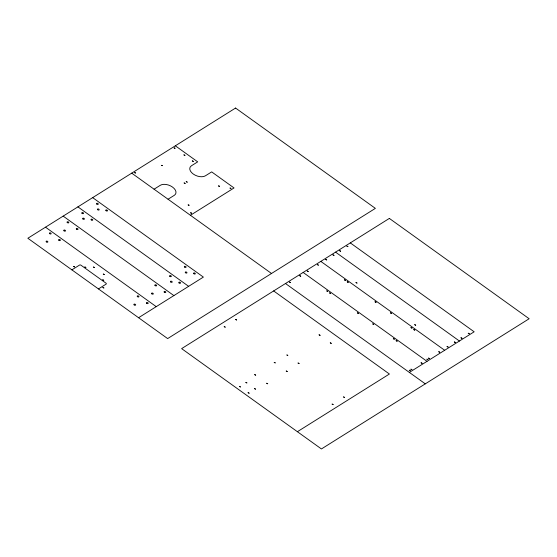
<?xml version="1.0" encoding="UTF-8"?>
<svg xmlns="http://www.w3.org/2000/svg" width="557" height="557" viewBox="0 0 557 557"><rect width="100%" height="100%" fill="white"/><g stroke="black" fill="none" stroke-linecap="round" stroke-linejoin="round"><path stroke-width="0.84" d="M154.073 189.199L160.305 185.293A9.1 5.361 21.1 0 1 172.489 187.055A9.1 5.361 21.1 0 1 174.285 195.326L168.054 199.232M71.888 269.86L79.574 265.041A1.093 0.641 21.1 0 1 81.037 265.25L105.921 283.116A1.093 0.641 21.1 0 1 106.136 284.105L98.45 288.923M190.424 215.287L234.044 187.946L211.674 171.89L205.442 175.796A9.1 5.361 21.1 0 1 193.265 174.035A9.1 5.361 21.1 0 1 191.469 165.763L197.7 161.857L175.33 145.802M138.575 317.72L203.382 277.094L92.657 197.631M297.389 431.703L389.406 374.019L273.647 290.942M409.353 372.417L474.16 331.791L350.297 242.894M335.551 252.133L459.414 341.03M320.804 261.379L444.667 350.276M303.147 272.45L427.01 361.347M131.71 173.15L271.51 273.48M285.49 283.52L425.29 383.85M77.91 206.87L188.635 286.34M63.164 216.116L173.881 295.586M45.507 227.186L156.232 306.649M134.662 172.705L135.699 173.025L134.676 172.642M161.384 165.352L162.421 165.666L161.391 165.325M174.125 147.967L175.17 148.28L174.132 147.932M188.162 204.962L189.199 205.275L188.169 204.927M190.585 212.844L191.622 213.157L190.585 212.844M218.49 185.947L219.528 186.261L218.49 185.947M230.048 188.099L231.085 188.419L230.062 188.036M73.538 266.399L74.506 266.88L73.538 266.399M84.873 266.998L85.848 267.478L84.873 266.998M93.499 267.047L94.467 267.527L93.499 267.047M103.289 274.072L104.256 274.552L103.289 274.072M102.767 279.844L103.741 280.324L102.767 279.844M102.892 287.475L103.867 287.955L102.892 287.475M183.949 154.895L184.924 155.375L183.949 154.895M192.339 160.91L193.307 161.391L192.339 160.91M184.151 182.961L185.119 183.441L184.151 182.961M186.226 181.659L187.201 182.139L186.226 181.659M224.213 326.646L225.188 327.126L224.213 326.646M235.639 319.488L236.614 319.969L235.639 319.488M239.454 386.461L240.422 386.941L239.454 386.461M245.888 382.422L246.862 382.903L245.888 382.422M289.584 282.1L290.559 282.58L289.584 282.1M254.702 374.645L255.677 375.126L254.702 374.645M248.116 392.678L249.09 393.158L248.116 392.678M299.763 275.715L300.738 276.195L299.763 275.715M254.556 388.64L255.531 389.12L254.556 388.64M307.241 271.029L308.216 271.51L307.241 271.029M274.225 362.405L275.2 362.886L274.225 362.405M317.42 264.645L318.388 265.125L317.42 264.645M266.726 383.272L267.694 383.752L266.726 383.272M325.727 259.437L326.701 259.917L325.727 259.437M286.904 355.018L287.872 355.498L286.966 354.962M332.995 254.883L333.97 255.364L332.995 254.883M286.249 371.032L287.224 371.512L286.249 371.032M339.645 250.713L340.619 251.193L339.645 250.713M326.785 290.921L327.76 291.402L326.785 290.921M346.914 246.159L347.888 246.64L346.914 246.159M298.086 363.046L299.06 363.526L298.086 363.046M329.584 292.926L330.552 293.407L329.584 292.926M319.098 334.841L320.073 335.321L319.098 334.841M344.442 279.851L345.417 280.331L344.442 279.851M347.241 281.856L348.209 282.336L347.241 281.856M356.007 282.566L356.974 283.047L356.007 282.566M330.28 342.861L331.255 343.342L330.28 342.861M357.399 312.895L358.374 313.375L357.399 312.895M375.056 301.824L376.031 302.305L375.056 301.824M332.139 404.103L333.114 404.584L332.139 404.103M372.779 323.93L373.754 324.411L372.779 323.93M343.565 396.946L344.539 397.426L343.565 396.946M390.436 312.86L391.411 313.34L390.436 312.86M393.333 338.677L394.3 339.157L393.333 338.677M396.124 340.689L397.099 341.169L396.124 340.689M410.989 327.613L411.957 328.094L410.989 327.613M414.721 324.703L415.696 325.184L414.721 324.703M413.781 329.619L414.756 330.099L413.781 329.619M409.27 370.231L410.244 370.711L409.27 370.231M410.934 369.187L411.908 369.667L410.934 369.187M421.113 362.809L422.081 363.289L421.113 362.809M426.927 359.161L427.901 359.641L426.927 359.161M428.591 358.116L429.558 358.597L428.591 358.116M438.77 351.739L439.738 352.219L438.77 351.739M447.076 346.531L448.051 347.011L447.076 346.531M454.345 341.97L455.32 342.451L454.345 341.97M460.994 337.807L461.962 338.287L460.994 337.807M468.263 333.246L469.238 333.727L468.263 333.246M235.569 108.044L27.85 238.257L167.65 338.586L375.369 208.374L235.569 108.044M389.35 218.414L181.631 348.626L321.431 448.956L529.15 318.743L389.35 218.414M81.997 213.275A0.912 0.536 21.1 0 0 83.494 213.491A0.912 0.536 21.1 0 0 82.554 212.509A0.912 0.536 21.1 0 0 81.997 213.275M91.23 219.897A0.912 0.536 21.1 0 0 92.72 220.112A0.912 0.536 21.1 0 0 91.78 219.131A0.912 0.536 21.1 0 0 91.23 219.897M82.875 218.929A0.912 0.536 21.1 0 0 84.365 219.145A0.912 0.536 21.1 0 0 83.432 218.163A0.912 0.536 21.1 0 0 82.875 218.929M169.794 276.286A0.912 0.536 21.1 0 0 171.284 276.502A0.912 0.536 21.1 0 0 170.351 275.52A0.912 0.536 21.1 0 0 169.794 276.286M179.02 282.907A0.912 0.536 21.1 0 0 180.517 283.123A0.912 0.536 21.1 0 0 179.577 282.141A0.912 0.536 21.1 0 0 179.02 282.907M170.672 281.939A0.912 0.536 21.1 0 0 172.162 282.155A0.912 0.536 21.1 0 0 171.229 281.174A0.912 0.536 21.1 0 0 170.672 281.939M96.751 204.029A0.912 0.536 21.1 0 0 98.241 204.245A0.912 0.536 21.1 0 0 97.301 203.263A0.912 0.536 21.1 0 0 96.751 204.029M105.976 210.65A0.912 0.536 21.1 0 0 107.466 210.866A0.912 0.536 21.1 0 0 106.533 209.885A0.912 0.536 21.1 0 0 105.976 210.65M97.621 209.683A0.912 0.536 21.1 0 0 99.118 209.898A0.912 0.536 21.1 0 0 98.178 208.917A0.912 0.536 21.1 0 0 97.621 209.683M184.541 267.04A0.912 0.536 21.1 0 0 186.038 267.256A0.912 0.536 21.1 0 0 185.098 266.274A0.912 0.536 21.1 0 0 184.541 267.04M193.773 273.661A0.912 0.536 21.1 0 0 195.263 273.877A0.912 0.536 21.1 0 0 194.323 272.895A0.912 0.536 21.1 0 0 193.773 273.661M185.418 272.693A0.912 0.536 21.1 0 0 186.908 272.909A0.912 0.536 21.1 0 0 185.975 271.927A0.912 0.536 21.1 0 0 185.418 272.693M46.315 241.849A0.912 0.536 21.1 0 0 47.811 242.065A0.912 0.536 21.1 0 0 46.872 241.077A0.912 0.536 21.1 0 0 46.315 241.849M58.826 240.213A0.912 0.536 21.1 0 0 60.316 240.429A0.912 0.536 21.1 0 0 59.376 239.44A0.912 0.536 21.1 0 0 58.826 240.213M49.594 233.592A0.912 0.536 21.1 0 0 51.091 233.808A0.912 0.536 21.1 0 0 50.151 232.819A0.912 0.536 21.1 0 0 49.594 233.592M134.112 304.86A0.912 0.536 21.1 0 0 135.602 305.076A0.912 0.536 21.1 0 0 134.669 304.087A0.912 0.536 21.1 0 0 134.112 304.86M137.391 296.603A0.912 0.536 21.1 0 0 138.881 296.818A0.912 0.536 21.1 0 0 137.948 295.83A0.912 0.536 21.1 0 0 137.391 296.603M146.616 303.224A0.912 0.536 21.1 0 0 148.113 303.44A0.912 0.536 21.1 0 0 147.173 302.451A0.912 0.536 21.1 0 0 146.616 303.224M63.971 230.779A0.912 0.536 21.1 0 0 65.461 230.995A0.912 0.536 21.1 0 0 64.528 230.013A0.912 0.536 21.1 0 0 63.971 230.779M76.476 229.143A0.912 0.536 21.1 0 0 77.973 229.359A0.912 0.536 21.1 0 0 77.033 228.377A0.912 0.536 21.1 0 0 76.476 229.143M67.251 222.522A0.912 0.536 21.1 0 0 68.748 222.737A0.912 0.536 21.1 0 0 67.808 221.749A0.912 0.536 21.1 0 0 67.251 222.522M151.769 293.79A0.912 0.536 21.1 0 0 153.259 294.005A0.912 0.536 21.1 0 0 152.326 293.024A0.912 0.536 21.1 0 0 151.769 293.79M155.048 285.532A0.912 0.536 21.1 0 0 156.538 285.748A0.912 0.536 21.1 0 0 155.605 284.759A0.912 0.536 21.1 0 0 155.048 285.532M164.273 292.153A0.912 0.536 21.1 0 0 165.77 292.369A0.912 0.536 21.1 0 0 164.83 291.388A0.912 0.536 21.1 0 0 164.273 292.153"/></g></svg>
